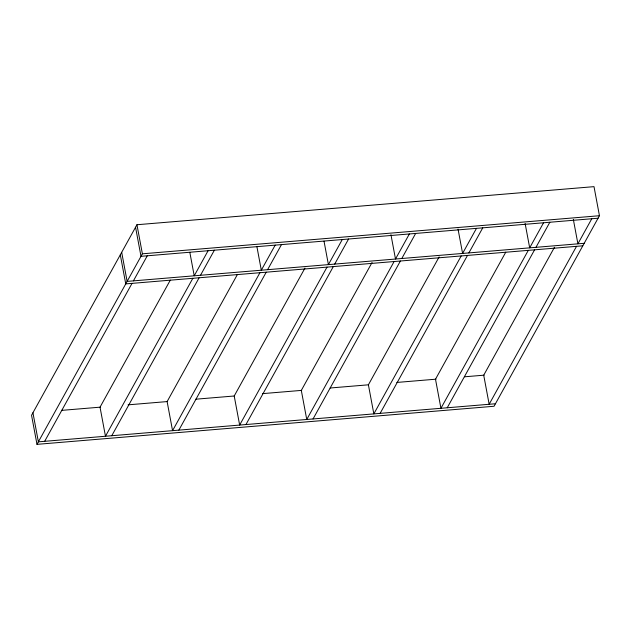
<?xml version="1.0" encoding="UTF-8"?>
<svg xmlns="http://www.w3.org/2000/svg" width="631" height="631" viewBox="0 0 631 631"><rect width="100%" height="100%" fill="white"/><g stroke="black" fill="none" stroke-linecap="round" stroke-linejoin="round"><path stroke-width="0.95" d="M136.943 224.739L31.55 415.277L36.992 444.35L494.057 406.261L599.45 215.723L594.008 186.65L136.943 224.739L142.385 253.812L36.992 444.35M44.667 441.321L132.029 283.374M133.417 280.866L147.283 255.8M170.299 280.132L100.029 407.176L105.472 436.258L192.834 278.31M208.088 250.728L194.222 275.802L189.828 252.353M111.758 435.729L199.12 277.782M200.508 275.274L214.374 250.207M237.39 274.54L167.12 401.584L172.563 430.665L259.925 272.718M275.179 245.136L261.313 270.21L256.927 246.76M178.857 430.137L266.219 272.19M267.599 269.689L281.473 244.615M304.962 268.096L234.211 395.992L239.654 425.073L327.016 267.126M342.27 239.551L328.404 264.618L324.019 241.168M245.948 424.545L333.31 266.605M334.698 264.097L348.564 239.023M372.053 262.504L301.31 390.408L306.753 419.481L394.115 261.534M409.369 233.959L395.495 259.025L390.936 234.637M313.039 418.96L400.401 261.013M401.789 258.505L415.655 233.431M439.144 256.912L368.401 384.815L373.844 413.889L461.206 255.941M476.46 228.367L462.594 253.433L458.027 229.053M380.13 413.368L467.492 255.421M468.88 252.913L482.747 227.838M505.762 252.179L435.493 379.223L440.935 408.296L528.297 250.349M543.551 222.775L529.685 247.849L525.118 223.461M447.221 407.776L534.583 249.829M535.971 247.32L549.838 222.254M554.46 247.305L483.717 375.2L489.159 404.282L576.521 246.335M591.775 218.76L577.909 243.826L573.342 219.438M142.385 253.812L599.45 215.723M598.062 218.231L140.997 256.32L135.555 227.247M584.196 243.306L127.131 281.394L121.688 252.313M582.807 245.814L125.743 283.895L120.3 254.821M61.381 410.395L100.613 407.129M128.077 404.842L167.31 401.568M195.752 399.202L234.006 396.016M262.449 393.641L301.689 390.376M330.131 388.002L368.386 384.815M396.828 382.441L436.06 379.176M464.503 376.802L484.119 375.169M495.445 403.753L38.381 441.842L32.938 412.769"/></g></svg>
